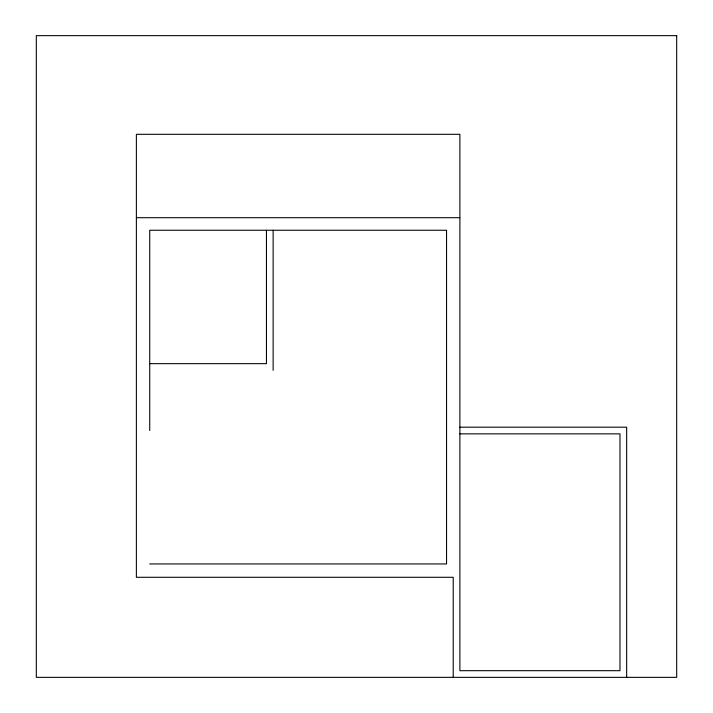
<?xml version="1.0" encoding="UTF-8"?>
<svg xmlns="http://www.w3.org/2000/svg" width="713" height="713" viewBox="0 0 713 713"><rect width="100%" height="100%" fill="white"/><g stroke="black" fill="none" stroke-linecap="round" stroke-linejoin="round"><path stroke-width="1.07" d="M136.379 217.697L459.885 217.697M149.721 363.657L266.457 363.657L266.457 230.246M459.885 427.194L626.656 427.194L626.656 677.35M459.885 433.861L619.98 433.861L619.98 670.683L459.885 670.683L459.885 134.311L136.379 134.311L136.379 577.289L453.21 577.289L453.21 677.35M149.721 563.947L446.543 563.947L446.543 230.246L149.721 230.246L149.721 430.527M273.132 230.246L273.132 370.332M676.682 35.65L36.318 35.65L36.318 677.35L676.682 677.35L676.682 35.65"/></g></svg>
